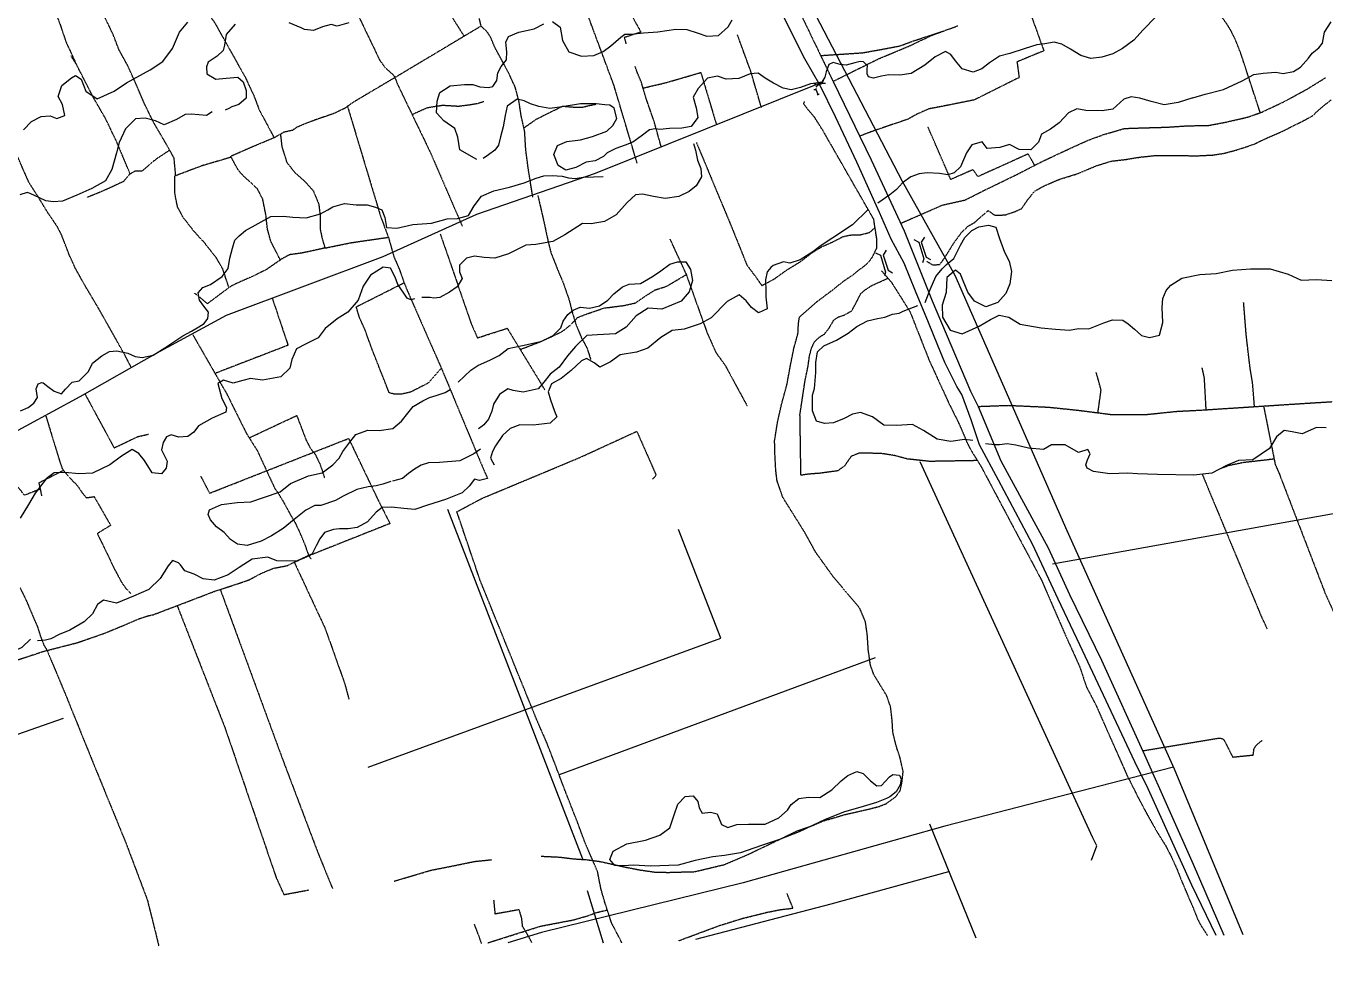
# Model space of a CAD drawing. Header units: inches. Extents: x 656613 to 663183, y 2250019 to 2254699.
# Drawn here: x 660230 to 662149, y 2250042 to 2251417 of the extents above; entities that cross this region are included whole.
import ezdxf

# ---------------------------------------------------------------- set-up
doc = ezdxf.new("R2010")
doc.units = ezdxf.units.IN
doc.header["$MEASUREMENT"] = 0
doc.linetypes.add('DASHED', pattern=[0.75, 0.5, -0.25])

msp = doc.modelspace()

# ---------------------------------------------------------------- linework, layer by layer
at = {"color": 7, "linetype": 'Continuous'}
for p, q in [((661397.29, 2251322.69), (661397.92, 2251324.89)), ((661399.96, 2251316.09), (661402.31, 2251315.93))]:
    msp.add_line(p, q, dxfattribs=at)
at = {"color": 4, "linetype": 'Continuous'}
for p, q in [((661746.78, 2250621.8), (662478.76, 2250753.07)), ((660853.11, 2250702.36), (661052.62, 2250185.45)), ((661485.01, 2250482.77), (661017.81, 2250309.79)), ((660285.15, 2250392.89), (659784.83, 2250218.6)), ((661564.93, 2250237.15), (661633.48, 2250068.45)), ((661059.17, 2250138.53), (661082.91, 2250061.47))]:
    msp.add_line(p, q, dxfattribs=at)
at = {"color": 7, "linetype": 'Continuous'}
for points in [[(663158.35, 2252214.33), (662563.37, 2252426.65), (661906.06, 2252189.46), (661796.02, 2252142.44), (661677.05, 2252087.88), (661487.46, 2251989.6), (661250.44, 2251854.08), (661198.19, 2251823.2), (661372.47, 2251479.92), (661524.65, 2251187.57), (661602.68, 2251048.49), (661767.86, 2250671.06), (661926.8, 2250318.31), (662027.93, 2250073.5)], [(661357.17, 2251415.2), (661333.48, 2251463.61), (661315.4, 2251495.08), (661300.98, 2251521.28), (661288.01, 2251551.82), (661283.52, 2251561.65)], [(661403.62, 2251329.04), (661380.85, 2251368.06), (661357.17, 2251415.2)], [(661394.12, 2251331.9), (661399.46, 2251330.9), (661407.46, 2251334.23), (661408.46, 2251336.9)], [(661397.46, 2251326.23), (661400.12, 2251329.56), (661407.46, 2251332.23), (661411.46, 2251332.23)], [(661422.61, 2251334.9), (661478.85, 2251219), (661527.63, 2251114.03), (661569, 2251010.31), (661625.8, 2250876.94), (661637.13, 2250854.34), (661670.25, 2250773.83), (661740.64, 2250645.4), (661772.13, 2250576.25), (661819.05, 2250479.32), (661882.65, 2250339.16), (661954.89, 2250177.39), (661999.83, 2250072.78)], [(658826.95, 2250041.75), (658945.44, 2250075.38), (659053.58, 2250110.41), (659134.31, 2250137.83), (659329.26, 2250232.26), (659577.52, 2250372.38), (659676.52, 2250443.97), (659783.14, 2250542.97), (659886.71, 2250643.49), (659999.42, 2250708.98), (660150.2, 2250782.09), (660310.13, 2250868.91), (660422.84, 2250932.88), (660526.4, 2250989.23), (660757.91, 2251076.05), (660896.51, 2251138.49), (661071.67, 2251199.42), (661397.61, 2251330.4)], [(661393.99, 2251323.16), (661397.29, 2251322.69), (661399.96, 2251316.09), (661399.17, 2251314.68)], [(661508.38, 2251101.53), (661491.45, 2251140.89), (661457.65, 2251215.56), (661426.27, 2251282.39), (661403.62, 2251329.04)], [(661605.59, 2250883.81), (661587.96, 2250919.36), (661577.63, 2250944.34), (661563.83, 2250978.42), (661544.24, 2251024.86), (661527.79, 2251066.26), (661508.38, 2251101.53)], [(661557.51, 2251104.66), (661552.89, 2251097.27), (661560.27, 2251075.13), (661566.73, 2251071.43)], [(661501.21, 2251085.28), (661496.6, 2251077.89), (661503.98, 2251055.75), (661510.44, 2251052.05)], [(661541.82, 2251100.97), (661549.2, 2251097.27), (661556.58, 2251072.36), (661554.74, 2251066.82)], [(661485.52, 2251081.59), (661492.9, 2251077.89), (661500.29, 2251052.98), (661498.44, 2251047.44)], [(661755.28, 2250569.36), (661717.31, 2250650.57), (661666.9, 2250745.3), (661639.07, 2250797.71), (661626.5, 2250834.6), (661612.91, 2250871.98), (661605.59, 2250883.81)], [(661868.64, 2250329.03), (661787.43, 2250502.03), (661755.28, 2250569.36)], [(661925.53, 2250321.14), (661587.94, 2250233.57), (661289.77, 2250150.09), (660991.93, 2250076.52), (660941.94, 2250061.14)], [(661988.69, 2250072.05), (661952.8, 2250146.68), (661888.38, 2250288.95), (661868.64, 2250329.03)]]:
    msp.add_lwpolyline(points, dxfattribs=at)
at = {"color": 7, "linetype": 'DASHED'}
for points in [[(661133.11, 2251214.06), (661098.85, 2251329.13), (661054.66, 2251448.08), (661002.24, 2251587.22), (660936.4, 2251723.37), (660899.6, 2251794.95), (660861.09, 2251877.92), (660842.72, 2251915.02)], [(660559.35, 2251774.52), (660600.84, 2251684.17), (660651.33, 2251572.14), (660688.68, 2251499.8), (660752.76, 2251366.39), (660760.58, 2251355.58), (660767.29, 2251349.59), (660774.53, 2251342.59), (660779.06, 2251330.72), (660828.1, 2251228.82), (660874.71, 2251121.05)], [(660594.77, 2251697.4), (660420.41, 2251609.63), (660440.3, 2251560.16), (660452.47, 2251531.9), (660460.48, 2251508.91), (660465.35, 2251491.21), (660466.96, 2251486.16), (660485.98, 2251458.76), (660500.64, 2251433.59), (660509.24, 2251421.27), (660554.58, 2251340.19), (660566.98, 2251313.45), (660574.96, 2251292.24), (660582.57, 2251278.39), (660596.74, 2251251.69), (660611.61, 2251260.28), (660624.28, 2251263.01), (660631.07, 2251267.68), (660642.94, 2251272.68)], [(660752.12, 2251652.88), (660769.72, 2251604.36), (660790.79, 2251560.24), (660804, 2251530.98), (660813.06, 2251505.98), (660823.5, 2251489.88), (660834.69, 2251474.81), (660845.96, 2251454.41), (660856.18, 2251436.53), (660861.69, 2251426.45), (660877.54, 2251401.68)], [(660451.42, 2251195.45), (660448.97, 2251221.59), (660436.65, 2251243.5), (660418.59, 2251274.46), (660405.42, 2251301.44), (660392.99, 2251330.45), (660380.32, 2251358.45), (660367.47, 2251381.87), (660359.23, 2251403.33), (660351.84, 2251419.21), (660337.38, 2251447.69), (660362.46, 2251454.15), (660400.13, 2251467.66), (660431.12, 2251484.87), (660457.38, 2251496.43), (660475.03, 2251505.57), (660501.26, 2251519.41), (660529.49, 2251534.81), (660607.32, 2251580.9), (660638.09, 2251601.53)], [(660226.83, 2251553.82), (660234.44, 2251539.71), (660244.21, 2251533.51), (660251.26, 2251522.95), (660255.14, 2251504.21), (660260.3, 2251484.98), (660269.31, 2251449.04), (660279.96, 2251420.75), (660289.86, 2251391.94), (660303.97, 2251361.39), (660296.81, 2251372.48)], [(661088.89, 2251507.4), (661108.55, 2251465.63), (661117.51, 2251447.23), (661125.39, 2251432.11), (661131.42, 2251420.77), (661135.35, 2251414.22), (661138.51, 2251407.92), (661114.22, 2251399.69), (661116.66, 2251390.59)], [(661355.43, 2251474.85), (661422.61, 2251334.9), (661489.99, 2251368.39), (661536.23, 2251387.61), (661567.79, 2251402.8), (661606.99, 2251417.09)], [(661709.1, 2251449.79), (661734.06, 2251380.1), (661694.38, 2251363.78), (661697.56, 2251340.46), (661683.93, 2251333.91), (661631.18, 2251307.49), (661590.35, 2251299.27), (661563.47, 2251294.05), (661546.55, 2251286.44), (661533.44, 2251279.14), (661479.3, 2251260.57), (661461.25, 2251253.72)], [(660979.07, 2251163.51), (660972.73, 2251202.61), (660968.66, 2251233.27), (660966.93, 2251261.43), (660961.99, 2251282.94), (660958.57, 2251305.24), (660953.14, 2251325.98), (660943.9, 2251346.16), (660934.19, 2251364.29), (660922.65, 2251385.71), (660916.82, 2251399.84), (660912.11, 2251407.39), (660902.55, 2251416.64), (660900.07, 2251428.03)], [(662053.78, 2251288.66), (662025.23, 2251375.75), (662017.53, 2251395.44), (662010.94, 2251409.06), (662003.88, 2251420.64), (661992.53, 2251436.18)], [(660902.55, 2251416.64), (660776.36, 2251341.16), (660729.26, 2251313.3), (660713.14, 2251303.67), (660701.32, 2251295.11), (660684.67, 2251287.25), (660671.51, 2251282.74), (660642.94, 2251272.68)], [(661404.26, 2251373.13), (661465.93, 2251377.18), (661495.35, 2251382.44), (661521.48, 2251387.39), (661540.7, 2251394.53), (661585.85, 2251409.39)], [(661316.67, 2251296.54), (661301.27, 2251349.12), (661281.29, 2251403.93)], [(660384.03, 2251198), (660364.66, 2251244.48), (660348.06, 2251279.27), (660329.21, 2251312), (660303.97, 2251361.39)], [(661168.69, 2251238.23), (661157.97, 2251276.42), (661145.96, 2251311.03), (661139.21, 2251334.3), (661133.92, 2251346.66), (661130.19, 2251356.76)], [(661141.88, 2251325.1), (661175.87, 2251333.06), (661227.26, 2251348.03), (661250.47, 2251270.45)], [(661522.69, 2251125.15), (661583.88, 2251151.89), (661617.59, 2251159.5), (661650.9, 2251176.24), (661695.07, 2251197.71), (661731.66, 2251216.53), (661769.03, 2251234.09), (661799.08, 2251247.74), (661822.1, 2251256.2), (661853.25, 2251265.29), (661878.93, 2251266.18), (661915.56, 2251267.22), (661945.04, 2251269.18), (661977.86, 2251269.91), (662002.72, 2251274.59), (662035.68, 2251282.19), (662056.42, 2251289.6), (662088.24, 2251304.55), (662122.79, 2251323.34), (662150, 2251340.25)], [(660705.23, 2251297.94), (660754.07, 2251135.43), (660766.05, 2251103.1), (660773.89, 2251075.29), (660782.09, 2251056.37), (660789.03, 2251036.66), (660793, 2251026.82), (660845.34, 2250907.5), (660903.08, 2250768.7), (660912.07, 2250748.02)], [(660800.55, 2251286.06), (660823.4, 2251296.14), (660845.47, 2251299.77), (660869.4, 2251298.34), (660884.88, 2251300.35), (660896.81, 2251302.3), (660906.42, 2251305.23)], [(660965.84, 2251266.19), (660984.44, 2251279.21), (661006.14, 2251289.94), (661023.04, 2251298.31), (661038.07, 2251297.01), (661051.56, 2251296.7), (661061.95, 2251299.14), (661071.84, 2251301.06), (661072.35, 2251301.07)], [(660991.25, 2250189.38), (661019, 2250188.01), (661038.88, 2250185.5), (661057.98, 2250184.26), (661077.1, 2250181.74), (661101.35, 2250176.51), (661118.2, 2250172.69), (661138.1, 2250168.91), (661159.01, 2250165.92), (661178.86, 2250165.44), (661197.16, 2250165.96), (661218.52, 2250166.52), (661262.35, 2250177.06), (661296.2, 2250191.51), (661351.98, 2250218.21), (661369.64, 2250226.85), (661391.14, 2250234.27), (661407.06, 2250241.1), (661428.57, 2250247.5), (661441.49, 2250251.24), (661460.75, 2250255.59), (661477.22, 2250259.38), (661490.65, 2250262.87), (661501.01, 2250267.09), (661515.09, 2250277.19), (661521.56, 2250285.92), (661524.18, 2250296.87), (661526.18, 2250314.42), (661521.51, 2250335.17), (661515.88, 2250352.35), (661510.98, 2250372.34), (661509.92, 2250390.35), (661507.56, 2250410.12), (661501.42, 2250427.55), (661491.48, 2250443.65), (661483.12, 2250457.24), (661477.79, 2250471.89), (661474.62, 2250494.7), (661473.24, 2250516.26), (661470.37, 2250536.27), (661461.9, 2250556.21), (661422.46, 2250603.11), (661397.2, 2250638.29), (661380.68, 2250668.26), (661363.18, 2250696.19), (661348.28, 2250720.1), (661339.73, 2250745.11), (661337.94, 2250760.82), (661336.84, 2250781.37), (661336.22, 2250803.71), (661340.6, 2250830.94), (661346.28, 2250856.67), (661354.44, 2250886.75), (661359.58, 2250914.5), (661364.75, 2250940.47), (661370.75, 2250962.14), (661371.52, 2250977.14), (661372.89, 2250986.3), (661398.47, 2251009.01), (661421.34, 2251026.11), (661438.41, 2251039.82), (661450.49, 2251047.86), (661461.29, 2251056.4), (661469.33, 2251062.36), (661475.1, 2251067.78), (661480.33, 2251074.45), (661487.22, 2251088.52), (661487.25, 2251102.23), (661484.7, 2251117.94), (661482.7, 2251131.11), (661407.26, 2251262.81), (661395.51, 2251281.43), (661384.08, 2251295.23), (661379.14, 2251301.76), (661380.61, 2251305.08)], [(661560.44, 2251069.24), (661569.81, 2251063.57), (661580.23, 2251064.23), (661586.95, 2251073.22), (661601.08, 2251096.03), (661613.27, 2251112.71), (661622.3, 2251120.97), (661632.38, 2251126.7), (661641.15, 2251134.96), (661648.18, 2251140.39), (661651.68, 2251144), (661661.47, 2251137.03), (661677.24, 2251137.52), (661690.9, 2251142.29), (661701.25, 2251146.76), (661710.45, 2251160.35), (661720.67, 2251172.69), (661733.03, 2251179.73), (661755.76, 2251189.71), (661784.12, 2251198.5), (661812.16, 2251210.34), (661833.94, 2251217.01), (661856.03, 2251219.62), (661876.33, 2251222.97), (661899.2, 2251225.33), (661918.79, 2251225.37), (661939.4, 2251225.16), (661962.05, 2251224.98), (661983.92, 2251226.07), (661999.15, 2251228.32), (662018.66, 2251233.43), (662044.22, 2251241.93), (662065.18, 2251251.89), (662087.17, 2251261.36), (662103.07, 2251269.46), (662115.69, 2251275.74), (662130.07, 2251283.32), (662144.61, 2251296.48), (662158.68, 2251307.86)], [(660385.09, 2250913.07), (660377.8, 2250927.33), (660358.41, 2250962.08), (660335.88, 2251001.86), (660317.04, 2251033.57), (660302.89, 2251059), (660294.18, 2251078.17), (660288.33, 2251093.32), (660283.01, 2251107.2), (660276.18, 2251120.56), (660261.84, 2251141.67), (660248.25, 2251164.07), (660234.67, 2251185.19), (660224.63, 2251207.89), (660217.23, 2251225.05), (660198.5, 2251265.65)], [(660606.07, 2251257.08), (660608.15, 2251238.4), (660615.66, 2251214.9), (660626.83, 2251200.84), (660642.58, 2251186.6), (660654.76, 2251173.07), (660662.72, 2251153.38), (660665.06, 2251135.14), (660664.86, 2251116.35), (660667.89, 2251101.92), (660671.93, 2251088.52), (660710.46, 2251096.45), (660765.55, 2251104.46)], [(661720.55, 2251210.81), (661710.86, 2251227.65), (661636.61, 2251194.06), (661629.57, 2251204.37), (661596.48, 2251189.91), (661562.63, 2251267.88)], [(660606.36, 2251070.09), (660591.91, 2251098.27), (660586.76, 2251117.49), (660584.65, 2251137.51), (660579.94, 2251160.8), (660572.05, 2251176.17), (660556.56, 2251190.42), (660547.77, 2251198.67), (660542.04, 2251206.71), (660542.04, 2251206.71), (660532.59, 2251224.34), (660560.62, 2251236.69), (660597.53, 2251252.14)], [(661220.66, 2251244.61), (661274.87, 2251114.36), (661295.3, 2251063.37), (661308.05, 2251046.29), (661317.43, 2251032.97), (661335.84, 2251042.89), (661353.18, 2251055.33), (661374.59, 2251068.59), (661392.18, 2251082.05), (661406.79, 2251090.9), (661421.94, 2251097.47), (661437.08, 2251105.31), (661448.23, 2251107.76), (661457.39, 2251108.14), (661462.98, 2251108.23), (661476.67, 2251111.47), (661484.59, 2251118.65)], [(660442.46, 2251233.17), (660423.04, 2251220.45), (660411.76, 2251210.89), (660401.22, 2251202.11), (660391.05, 2251201.96), (660382.74, 2251197.26), (660374.26, 2251186.99), (660356.09, 2251178.34), (660338.17, 2251170.46), (660319.98, 2251163.09)], [(660533.4, 2251222.84), (660489.85, 2251210.01), (660449.41, 2251194.69), (660449.79, 2251171.84)], [(660529.42, 2251031.85), (660520.86, 2251057.62), (660511.43, 2251073.99), (660493.25, 2251097.08), (660478.74, 2251112.86), (660462.37, 2251133.95), (660454.24, 2251149.06), (660451.48, 2251161.71), (660449.79, 2251171.84)], [(660986.46, 2251166.42), (660996.44, 2251122.47), (661001.4, 2251099.18), (661005.76, 2251081.73), (661014.79, 2251058.76), (661024.32, 2251036.04), (661032.07, 2251013.81), (661037.23, 2250993.83), (661042.88, 2250975.13), (661051.1, 2250955.19), (661058.43, 2250942.09), (661064.59, 2250923.9)], [(660842.36, 2251109.18), (660887.68, 2250977.43), (660897.19, 2250955.73), (660941.22, 2250969.83), (660987.49, 2250894.09), (660996.65, 2250878.73)], [(660960.35, 2250938.52), (660988.87, 2250949.45), (661010.08, 2250959.16), (661022.44, 2250965.18), (661033.99, 2250974.23), (661038.99, 2250979.39), (661045.25, 2250985.82), (661058.64, 2250991.1), (661084.44, 2250999.85), (661113.89, 2251003.58), (661130.62, 2251007.38), (661146.46, 2251018.28), (661159.55, 2251026.6), (661176.51, 2251031.92), (661205.99, 2251049.37), (661205.99, 2251049.37), (661205.99, 2251049.37), (661181.97, 2251101.57)], [(660671.93, 2251088.52), (660638.23, 2251081.17), (660619.7, 2251078.62), (660608.36, 2251072.61), (660585.47, 2251056.79), (660566.05, 2251047.11), (660550.39, 2251040.28), (660542.32, 2251036.61), (660532.23, 2251031.64), (660498.31, 2251006.26), (660479.49, 2251021.73)], [(661204.95, 2251051.62), (661236.67, 2250962.72), (661249.87, 2250933.46), (661262.89, 2250915.63), (661295.95, 2250854.66)], [(661635.94, 2250774.26), (661565.18, 2250773.02), (661532.56, 2250776.61), (661512.63, 2250781.9), (661494.26, 2250784.68), (661474.41, 2250785.16), (661461.68, 2250785.48), (661449.3, 2250780.47), (661439.36, 2250766.11), (661429.55, 2250759.11), (661402.39, 2250755.42), (661385.37, 2250754.15), (661375.22, 2250752.48), (661374.97, 2250752.48), (661374.68, 2250785.48), (661374.23, 2250812.64), (661373.74, 2250842.6), (661377.64, 2250868.3), (661381.31, 2250892.73), (661385.55, 2250913.1), (661387.83, 2250929.13), (661390.7, 2250940.34), (661395.12, 2250949.8), (661402.38, 2250956.77), (661409.94, 2250961.45), (661416.67, 2250969.92), (661423.84, 2250982.22), (661430.64, 2250986.63), (661438.99, 2250989.29), (661450.33, 2250995.81), (661457.74, 2251009.63), (661463.4, 2251020.88), (661468.41, 2251025.53), (661479.23, 2251032.79), (661503.63, 2251043.9)], [(661494.14, 2251054.85), (661508.92, 2251037.8), (661536.35, 2250994.27), (661564.5, 2250922.82), (661594.05, 2250858.25), (661608.52, 2250829.26), (661620.7, 2250800.75), (661626.74, 2250788.9), (661641.11, 2250766), (661730.65, 2250597.44), (661752.86, 2250546.22), (661768.2, 2250511.15), (661787.21, 2250469.02), (661796.85, 2250439.96), (661811.03, 2250412.75), (661857.01, 2250308.8), (661873.06, 2250276.79), (661886.19, 2250252.1), (661901.65, 2250224.65), (661914.19, 2250204.52), (661923.13, 2250187.13), (661930.79, 2250169.97), (661939.01, 2250149.52), (661946.96, 2250130.6), (661953.3, 2250116.22), (661957.8, 2250105.36), (661961.26, 2250096.27), (661965.99, 2250087.2), (661975.85, 2250072.05)], [(660843.73, 2250911.17), (660824.03, 2250888.65), (660798.56, 2250875.59), (660784.11, 2250872.33), (660773.68, 2250872.68), (660766.78, 2250874.61), (660740.76, 2250940.75), (660730.63, 2250968.79), (660722.71, 2250986.19), (660718.13, 2251001.61), (660788.84, 2251037.2)], [(660594.41, 2251013.26), (660617.34, 2250944.79), (660509.48, 2250903.13)], [(662045.28, 2250854.08), (662042.38, 2250889.68), (662038.7, 2250911.97), (662036.05, 2250934.03), (662033.08, 2250959.89), (662029.23, 2251008.33)], [(660476.69, 2250960.25), (660526.98, 2250872.64), (660555.39, 2250815.42), (660572.11, 2250788.5), (660583.72, 2250763.54), (660593.22, 2250742.86), (660597.96, 2250732.78), (660602.9, 2250725.99), (660611.28, 2250711.9), (660618.36, 2250698.8), (660628.84, 2250680.42), (660635.7, 2250665.54), (660642.05, 2250650.4), (660647.93, 2250633.48), (660651.75, 2250628.43)], [(661973.86, 2250849.41), (661971.27, 2250896.51), (661967.97, 2250911.45)], [(661813.96, 2250844.98), (661818.64, 2250878.54), (661814.03, 2250895.49), (661811.34, 2250904.84)], [(660317.07, 2250873.28), (660360.45, 2250793.03), (660395.52, 2250809.79), (660411.48, 2250813.32)], [(661637.13, 2250854.34), (661681.36, 2250855.97), (661740.94, 2250853.28), (661783.76, 2250848.83), (661833.74, 2250842.45), (661885.13, 2250842.44), (661931.37, 2250847.18), (661966.96, 2250848.96), (662117.19, 2250858.77), (662160.15, 2250861.43)], [(662058.67, 2250854.95), (662075.92, 2250768.53), (662081.74, 2250755.16), (662149.53, 2250578.39), (662181.75, 2250506.74)], [(660259.56, 2250840.17), (660280.71, 2250770.8), (660283.91, 2250761.96), (660293.26, 2250750.42), (660305.93, 2250737.41), (660312.45, 2250727.85), (660319.2, 2250719.32), (660330.87, 2250721.01), (660355.23, 2250678.47), (660335.59, 2250666.51), (660360.61, 2250614.58), (660370.85, 2250595.18), (660377.88, 2250585.13), (660385.13, 2250577.62)], [(660560.04, 2250807.94), (660630.25, 2250840.89), (660644.08, 2250804.53), (660650.38, 2250792.44), (660657.65, 2250783.4), (660664.77, 2250768.53), (660668.78, 2250756.66), (660671.2, 2250748.57)], [(661110.59, 2250061.31), (661095.39, 2250090.62), (661085.75, 2250119.92), (661079.81, 2250140.4), (661077.32, 2250152.8), (661074.81, 2250166.22), (661066.08, 2250186.4), (661055.23, 2250211.89), (661045.12, 2250239.16), (661026.53, 2250286.62), (661011.9, 2250325.5), (660998.88, 2250359.07), (660984.87, 2250390.86), (660900.82, 2250598.06), (660866.85, 2250698.61), (660903.91, 2250718.45), (660961.26, 2250742.39), (661048.16, 2250778.69), (661132.73, 2250817.5), (661161.28, 2250752.41), (661155.77, 2250747)], [(660488.3, 2250751.23), (660501.43, 2250726.04), (660706.86, 2250806.97), (660749.54, 2250717.72), (660767.95, 2250681.18), (660647.93, 2250633.48)], [(662074.33, 2250776.47), (662028.04, 2250771.14), (662006.99, 2250766.77), (661995.1, 2250762.28)], [(660285.72, 2250759.72), (660249.16, 2250741.15), (660253.29, 2250722.17)], [(660251.15, 2250732), (660228.1, 2250723.07), (660213.57, 2250740.63), (660164.57, 2250716.35)], [(661968.27, 2250753.5), (662055.97, 2250542.24), (662063.88, 2250525.6)], [(660418.05, 2250546.28), (660508.67, 2250580.94), (660542.81, 2250592.1), (660560.26, 2250598.19), (660577.91, 2250607.58), (660595.59, 2250614.95), (660616.63, 2250619.06), (660623.94, 2250622.98), (660647.93, 2250633.48)], [(660626.5, 2250624.1), (660672.35, 2250525.69), (660701.16, 2250444.37), (660707.39, 2250421.1)], [(660221.61, 2250585.92), (660230.57, 2250567.51), (660239.32, 2250546.56), (660247, 2250528.89), (660251.84, 2250513.72), (660256.36, 2250502.1), (660261.34, 2250493.54), (660174.63, 2250465)], [(660517.19, 2250583.72), (660608.09, 2250335.89), (660662.35, 2250192.24), (660683.02, 2250141.77)], [(660261.34, 2250493.54), (660305.38, 2250504.89), (660344.05, 2250518.2), (660370.55, 2250529.02), (660397.81, 2250540.63), (660410.96, 2250544.9), (660417.8, 2250546.27), (660418.05, 2250546.28)], [(660453.54, 2250559.85), (660524.22, 2250379.1), (660599.86, 2250157.58), (660611.2, 2250132.61), (660648.22, 2250139.49)], [(660261.34, 2250493.54), (660290.28, 2250424.19), (660323.96, 2250340.66), (660377.5, 2250209.69), (660409.42, 2250124.87), (660422.22, 2250073.94), (660426.31, 2250056.43)], [(661880.31, 2250345.22), (661993.76, 2250364.11), (661998.35, 2250362.9), (662000.69, 2250360.4), (662013.05, 2250335.95), (662043.28, 2250338.92), (662044.65, 2250348.34), (662048.12, 2250353.72), (662056.41, 2250360.44)], [(660774.15, 2250152.48), (660828.06, 2250168.49), (660859.74, 2250174.79), (660892.95, 2250181.62), (660918.59, 2250184.27)], [(660977.59, 2250061.75), (660969.72, 2250076.11), (660963.98, 2250085.42), (660962.49, 2250098.34), (660960.08, 2250105.92), (660958.73, 2250110.22), (660923.48, 2250103.87), (660921.62, 2250124.41)], [(661194.51, 2250064.38), (661254.68, 2250086.83), (661288.09, 2250097.21), (661324.82, 2250106.37), (661345.36, 2250110.48), (661358.82, 2250111.94), (661363.38, 2250112.77), (661354.64, 2250133.97)], [(660912.56, 2250061.33), (660990.93, 2250086.06), (661038.85, 2250095.13), (661061.12, 2250101.54), (661073.01, 2250106.03), (661089.05, 2250109.88)], [(660903.35, 2250060.17), (660896.95, 2250077.85), (660892.71, 2250088.7)]]:
    msp.add_lwpolyline(points, dxfattribs=at)
at = {"color": 1, "linetype": 'Continuous'}
for points in [[(661899.65, 2251430.28), (661880.62, 2251411.21), (661867.13, 2251396.03), (661850.28, 2251383.59), (661835.91, 2251375.51), (661819.71, 2251370.7), (661803.45, 2251368.93), (661788.62, 2251373.03), (661773.46, 2251382.46), (661760.61, 2251389.89), (661749.36, 2251393.03), (661735.66, 2251390.54), (661735.67, 2251390.29), (661735.67, 2251390.29), (661723.73, 2251389.1), (661706.51, 2251383.76), (661683.74, 2251376.06), (661668.54, 2251372.03), (661653.94, 2251362.42), (661642.64, 2251353.37), (661629.49, 2251348.6), (661613.38, 2251353.45), (661603.51, 2251365.49), (661596.49, 2251374.78), (661588.53, 2251378.98), (661573.4, 2251371.14), (661558.08, 2251358.73), (661538.18, 2251346.75), (661521.18, 2251343.97), (661504.88, 2251344.74), (661493.98, 2251342.55), (661482.32, 2251339.59), (661475.17, 2251341.51), (661473.05, 2251346.31), (661473.2, 2251352.91), (661473.37, 2251357.99), (661467.42, 2251363.75), (661462.58, 2251364.18), (661462.58, 2251364.18), (661454.98, 2251362.29), (661442.06, 2251358.8), (661433.14, 2251359.94), (661422.65, 2251363.09), (661416.35, 2251359.69), (661412.46, 2251348.97), (661410.55, 2251341.07), (661406.09, 2251333.64), (661397.21, 2251332.24), (661389.08, 2251331.36), (661374.67, 2251325.82), (661360.74, 2251322.57), (661349, 2251324.68), (661334.37, 2251332.08), (661322.29, 2251339.78), (661311.74, 2251346.99), (661300.3, 2251346.31), (661283.63, 2251339.21), (661264.57, 2251338.17), (661251.77, 2251342.8), (661237.32, 2251339.8), (661223.32, 2251324.61), (661215.9, 2251311.81), (661220.24, 2251295.87), (661222.76, 2251281.44), (661213.06, 2251268.09), (661199.37, 2251265.6), (661181.06, 2251265.08), (661166.58, 2251263.6), (661159.69, 2251264.77), (661151.58, 2251263.13), (661139.26, 2251254.06), (661126.94, 2251245.24), (661115.32, 2251240.76), (661101.66, 2251235.73), (661088.8, 2251229.2), (661083.54, 2251223.79), (661071.19, 2251217.26), (661057.99, 2251215.54), (661042.6, 2251207.7), (661027.66, 2251203.42), (661016.61, 2251210.62), (661010.23, 2251226.77), (661015.36, 2251240.05), (661029.25, 2251246.1), (661049.56, 2251248.43), (661067.03, 2251253.51), (661088.52, 2251261.44), (661088.52, 2251261.44), (661097.03, 2251269.94), (661102.96, 2251280.19), (661099.16, 2251295.11), (661092.98, 2251299.59), (661085.33, 2251300.24), (661072.59, 2251301.83), (661049.45, 2251301.49), (661022.29, 2251297.54), (661004.28, 2251294.74), (660987.69, 2251297.79), (660975.41, 2251301.93), (660966.19, 2251306.11), (660955.97, 2251308.5), (660941.13, 2251298.38), (660938.05, 2251284.62), (660935.28, 2251267.57), (660931.2, 2251252.78), (660928.35, 2251240.55), (660922.87, 2251233.36), (660913.58, 2251226.37), (660905.78, 2251220.93)], [(660226.51, 2251263.27), (660238.26, 2251275.63), (660252.38, 2251282.94), (660265.84, 2251283.9), (660275.82, 2251279.98), (660287.44, 2251284.72), (660284.13, 2251300.67), (660277.57, 2251312.51), (660283.15, 2251328.84), (660297.46, 2251340.22), (660303.25, 2251343.6), (660311.73, 2251338.4), (660318.39, 2251320.47), (660335.36, 2251309.29), (660360.35, 2251320.58), (660378.46, 2251332.78), (660413.74, 2251351.83), (660432.35, 2251364.54), (660446.53, 2251383.79), (660457.07, 2251407.56), (660469.54, 2251422.72)], [(660539.28, 2251419.43), (660526.05, 2251404.26), (660523.26, 2251388.47), (660521.36, 2251380.57), (660512.59, 2251372.32), (660499.26, 2251363.49), (660497.09, 2251356.61), (660497.26, 2251346.2), (660510.61, 2251338.27), (660526.1, 2251339.77), (660543.37, 2251341.29), (660550.87, 2251334.29), (660555.4, 2251321.41), (660555.59, 2251309.99), (660544.56, 2251300.68), (660534.18, 2251297.23), (660529.9, 2251294.63), (660524.35, 2251292.26)], [(660707.37, 2251421.65), (660690.16, 2251416.57), (660680.96, 2251419.23), (660668.04, 2251415.74), (660655.16, 2251410.22), (660641.66, 2251411.54), (660636.53, 2251414.26), (660619.11, 2251421.62)], [(660896.14, 2251219.26), (660871.23, 2251233.88), (660868.13, 2251252.37), (660863.84, 2251265.51), (660847.38, 2251276.44), (660836.75, 2251288.47), (660837.49, 2251305.49), (660841.6, 2251318.25), (660856.69, 2251328.37), (660878.03, 2251330.46), (660890.24, 2251330.39), (660900.72, 2251326.99), (660913.72, 2251325.65), (660919.8, 2251327.27), (660926.01, 2251335.99), (660927.35, 2251347.44), (660932.28, 2251356.9), (660940, 2251366.67), (660940.57, 2251378.86), (660939.06, 2251393.06), (660942.99, 2251401.24), (660958.15, 2251407.56), (660981.22, 2251412.47), (660995.34, 2251420.04)], [(661008, 2251423.53), (661019.58, 2251415.32), (661022.96, 2251395.56), (661032.4, 2251378.43), (661051.08, 2251372.11), (661069.12, 2251373.13), (661082.76, 2251379.17), (661094.07, 2251387.46), (661109.12, 2251400.38), (661114.9, 2251404.53), (661124.56, 2251404.92), (661142.34, 2251406.71), (661163.94, 2251408.3), (661190.08, 2251411.98), (661206.62, 2251411.72), (661221.72, 2251406.61), (661236.3, 2251401.74), (661253.32, 2251402.75), (661267.87, 2251415.66), (661273.55, 2251426.16)], [(661954.03, 2251310.7), (661972.52, 2251316.05), (661999.38, 2251322.8), (662027.16, 2251335.65), (662044.31, 2251345.3), (662058.02, 2251347.28), (662076.83, 2251348.31), (662087.55, 2251346.69), (662102.77, 2251349.46), (662113.1, 2251355.96), (662125.1, 2251369.09), (662130.32, 2251376.53), (662140.37, 2251384.55), (662145.6, 2251391.23), (662148.9, 2251407.53), (662158.57, 2251422.91)], [(661954.03, 2251310.7), (661932.26, 2251303.78), (661911.71, 2251300.18), (661892.54, 2251305.23), (661875.92, 2251310.32), (661862.91, 2251311.91), (661852.02, 2251308.7), (661835.73, 2251293.98), (661820.25, 2251291.22), (661796.32, 2251291.88), (661782.8, 2251294.22), (661770.42, 2251288.45), (661756.67, 2251273.78), (661744.1, 2251264.2), (661730.74, 2251256.89), (661726.1, 2251245.14), (661714.83, 2251233.8), (661697.78, 2251234.06), (661683.16, 2251241.47), (661669.24, 2251236.94), (661650.43, 2251235.91), (661642.89, 2251245.7), (661627.44, 2251241.16), (661620, 2251229.37), (661610.93, 2251208.66), (661601.41, 2251199.64), (661592.29, 2251196.96), (661579.8, 2251198.81), (661561.72, 2251199.56), (661549.78, 2251198.12), (661537.64, 2251193.88), (661525.32, 2251185.06), (661516.33, 2251175.03), (661506.28, 2251167.01), (661488.59, 2251154.88)], [(660505.31, 2251289.95), (660505.31, 2251289.95), (660496.75, 2251284.5), (660474.09, 2251286.45), (660465.19, 2251286.06), (660452.6, 2251278.52), (660434.17, 2251270.63), (660421.6, 2251276.79), (660406.02, 2251280.63), (660391.8, 2251279.66), (660377.3, 2251264.72), (660367.71, 2251244.52), (660363.9, 2251229.23), (660356.93, 2251204.76), (660347.8, 2251187.87), (660327.64, 2251176.65), (660305.42, 2251166.68), (660283.95, 2251157.99), (660271, 2251156.78), (660259.54, 2251158.14), (660250.3, 2251162.83), (660236.46, 2251169.23), (660232.12, 2251170.43), (660220.99, 2251166.97)], [(661216.62, 2251242.9), (661219.49, 2251233.14), (661222.53, 2251218.21), (661227.31, 2251206.34), (661228.03, 2251193.66), (661220.11, 2251180.34), (661209.81, 2251172.06), (661194.92, 2251164.73), (661174.62, 2251161.9), (661157.27, 2251164.94), (661140.94, 2251168.26), (661130.77, 2251167.35), (661118.5, 2251156), (661102.01, 2251137.73), (661084.87, 2251127.83), (661065.35, 2251124.24), (661052.37, 2251124.56), (661026.44, 2251108.18), (661008.8, 2251098.02), (660983.69, 2251093.59), (660968.7, 2251092.61), (660942.96, 2251079.79), (660922.72, 2251073.66), (660906.93, 2251074.44), (660892.66, 2251076.27), (660881.26, 2251073.56), (660870.74, 2251063.25), (660870.91, 2251053.1), (660874.38, 2251043.25), (660867.21, 2251030.95), (660855.89, 2251023.42), (660841.78, 2251015.35), (660832.63, 2251014.45), (660827.28, 2251015.39), (660814.98, 2251015.23)], [(660222.22, 2250847.88), (660233.33, 2250852.61), (660241.61, 2250859.08), (660247.06, 2250867.54), (660245.33, 2250880.2), (660248.26, 2250887.61), (660253.81, 2250889.97), (660255.61, 2250889.24), (660262.56, 2250884.01), (660271.58, 2250876.78), (660282.58, 2250872.88), (660288.31, 2250879.82), (660298.31, 2250890.12), (660308.96, 2250892.3), (660322.72, 2250905.96), (660328.61, 2250918.48), (660342.17, 2250929.34), (660353.51, 2250935.6), (660364.42, 2250936.78), (660380.5, 2250933.2), (660391.52, 2250928.29), (660401.71, 2250926.91), (660418.19, 2250929.95), (660435.56, 2250941.12), (660461.97, 2250958.77), (660474.83, 2250965.55), (660485.4, 2250972.06), (660493.2, 2250976.99), (660498.93, 2250984.44), (660500.04, 2250993.85), (660493.03, 2251002.63), (660486.53, 2251011.42), (660484.57, 2251022.31), (660491.31, 2251030.03), (660502.67, 2251034.76), (660520.03, 2251046.44), (660528.98, 2251058.5), (660531.53, 2251073.52), (660535.1, 2251088.55), (660538.72, 2251100.03), (660544.97, 2251106.72), (660554.51, 2251114.22), (660592.06, 2251135.34), (660610.87, 2251135.61), (660624.63, 2251134.29), (660644.23, 2251133.31), (660665.24, 2251139.2), (660676.08, 2251144.95), (660683.39, 2251149.37), (660700.6, 2251154.19), (660717.93, 2251152.16), (660734.46, 2251152.4), (660746.73, 2251148.77), (660755.7, 2251144.84), (660760.21, 2251133.48), (660762.74, 2251118.8), (660778.02, 2251117.75), (660801.58, 2251123.43), (660829.53, 2251125.1), (660852.32, 2251131.53), (660867.57, 2251132.26), (660884.03, 2251136.82), (660892.19, 2251150.9), (660903.4, 2251165.29), (660921.33, 2251173.17), (660944.64, 2251178.59), (660966.16, 2251184.74), (660983.85, 2251191.86), (660995.24, 2251195.32), (661007.69, 2251196.01), (661022.21, 2251194.96), (661031.66, 2251192.3), (661041.35, 2251191.18), (661053.27, 2251193.38), (661068.52, 2251193.86), (661082.96, 2251194.45)], [(661474.48, 2251145.47), (661451.54, 2251123.04), (661422.1, 2251103.56), (661404.99, 2251092.14), (661392.67, 2251082.82), (661374.04, 2251070.87), (661358.86, 2251066.07), (661349.16, 2251067.96), (661334.24, 2251062.67), (661330.47, 2251059.82), (661328.73, 2251057.51), (661325.49, 2251053.14), (661322.88, 2251041.68), (661323.16, 2251024.67), (661323.3, 2251016.29), (661324.46, 2251007.42), (661325.37, 2250998.81), (661312.49, 2250992.78), (661302.19, 2251000.5), (661294.14, 2251010.54), (661283.82, 2251019.27), (661265.92, 2251009.36), (661242.41, 2250985.15), (661226.27, 2250976.28), (661202.49, 2250968.57), (661184.71, 2250966.53), (661168.09, 2250956.14), (661148.76, 2250940.62), (661132.33, 2250934.54), (661108.23, 2250930.63), (661093.89, 2250920.52), (661078, 2250912.42), (661069.76, 2250918.65), (661058.46, 2250925.34), (661050.88, 2250921.92), (661035.61, 2250907.23), (661021.04, 2250895.84), (661006.43, 2250887.51), (661001.53, 2250875.76), (661005.04, 2250863.87), (661011.16, 2250847.46), (661014.61, 2250838.88), (661004.84, 2250829.6), (660979.71, 2250826.44), (660959.6, 2250827.16), (660945.45, 2250821.62), (660934.17, 2250811.56), (660924, 2250795.92), (660919.56, 2250787.73), (660916.41, 2250777.78), (660921.78, 2250768.05)], [(661558.61, 2251007.99), (661566.08, 2251027.21), (661574.41, 2251046.63), (661583.65, 2251057.68), (661590.16, 2251064.13), (661600.95, 2251072.92), (661610.8, 2251092.87), (661617.49, 2251103.89), (661627.74, 2251114.7), (661638.09, 2251119.93), (661652.29, 2251122.42), (661663.28, 2251119.54), (661668.65, 2251102.6), (661676.11, 2251082.4), (661682.68, 2251069.29), (661686.5, 2251053.6), (661684, 2251035.53), (661677.87, 2251021.48), (661665.88, 2251007.85), (661648.17, 2251001.75), (661631.5, 2251010.14), (661621.87, 2251023.2), (661614.98, 2251039.86), (661611, 2251049.96), (661603.27, 2251055.68), (661590.73, 2251044.84), (661589.56, 2251022.98), (661584.02, 2251004.11), (661584.31, 2250986.34), (661595.57, 2250966.95), (661613.46, 2250961.88), (661638.47, 2250973.16), (661655.35, 2250983.06), (661667.97, 2250989.09), (661682.52, 2250986.25), (661698.98, 2250975.83), (661730.11, 2250970.44), (661751.26, 2250968.72), (661772.14, 2250967.25), (661785.08, 2250969.47), (661800.35, 2250969.18), (661822.6, 2250977.89), (661835.51, 2250982.14), (661850.53, 2250981.85), (661858.5, 2250976.63), (661868.05, 2250968.65), (661878.12, 2250959.4), (661890.13, 2250956.27), (661904.83, 2250959.79), (661909.61, 2250978.65), (661908.74, 2251000.73), (661910.05, 2251013.95), (661914.69, 2251025.96), (661921.69, 2251033.68), (661937.8, 2251043.82), (661964.43, 2251049.54), (661988.83, 2251050.91), (662012.93, 2251055.58), (662039.61, 2251058), (662068.62, 2251057.92), (662094.96, 2251049.93), (662114.2, 2251041.06), (662136.83, 2251041.9), (662159.75, 2251040.71)], [(660868.91, 2250890.42), (660887.55, 2250908.11), (660897.87, 2250914.87), (660916.55, 2250923.26), (660929.17, 2250929.54), (660942.73, 2250939.89), (660951.86, 2250941.8), (660966.05, 2250945.06), (660992.41, 2250950.78), (661009.31, 2250959.4), (661020.57, 2250970.48), (661023.72, 2250980.18), (661030.93, 2250990.18), (661038.46, 2250996.64), (661048.81, 2251000.86), (661049.57, 2251001.12), (661062.82, 2250999.79), (661077.52, 2251003.31), (661089.85, 2251011.61), (661098.6, 2251020.88), (661111.65, 2251031.23), (661121.51, 2251034.93), (661138.03, 2251036.18), (661155.92, 2251046.35), (661168.25, 2251054.65), (661181.31, 2251064.49), (661192.7, 2251068.21), (661204.92, 2251067.89), (661212.22, 2251056.82), (661215.03, 2251040.61), (661210.23, 2251023.53), (661198.24, 2251009.9), (661169.69, 2250998.31), (661149.31, 2250999.79), (661131.95, 2250988.36), (661116.71, 2250971.38), (661101.35, 2250961.76), (661074.67, 2250960.36), (661058.91, 2250959.36), (661041.89, 2250942.87), (661030.16, 2250928.98), (661017.71, 2250912.55), (661004.66, 2250901.95), (660995.44, 2250890.39), (660986.7, 2250880.36), (660964.65, 2250875.47), (660949.86, 2250877.79), (660941.93, 2250880.47), (660929.86, 2250872.17), (660920.95, 2250857.57), (660918.32, 2250847.12), (660913.68, 2250835.38), (660906.7, 2250827.15), (660903.93, 2250825.33), (660898.84, 2250821.14)], [(660804.36, 2251013.56), (660798.59, 2251012.18), (660793.46, 2251014.64), (660788.51, 2251021.68), (660779.65, 2251034.75), (660775.4, 2251045.61), (660768.56, 2251058.96), (660757.86, 2251060.33), (660738.98, 2251048.37), (660728.57, 2251031.97), (660721.03, 2251011.3), (660705.8, 2250993.81), (660689.94, 2250983.68), (660672.38, 2250969.46), (660661.92, 2250955.85), (660644.01, 2250946.95), (660629.89, 2250939.39), (660623.03, 2250923.8), (660619.93, 2250911.06), (660606.92, 2250898.18), (660579.79, 2250892.96), (660561.94, 2250895.74), (660550.8, 2250892.79), (660536.37, 2250888.77), (660521.8, 2250893.38), (660513.49, 2250888.43), (660519.71, 2250865.93), (660526.29, 2250852.83), (660525.64, 2250845.71), (660505.19, 2250837.03), (660485.03, 2250825.82), (660478.32, 2250816.33), (660469.52, 2250810.11), (660456.06, 2250808.9), (660444.56, 2250812.28), (660437.74, 2250809.39), (660432.79, 2250800.94), (660430.43, 2250789.99), (660438.85, 2250773.36), (660437.24, 2250763.18), (660430.51, 2250754.45), (660416.75, 2250756.28), (660405.26, 2250774.39), (660396.69, 2250784.93), (660387.19, 2250790.88), (660371.33, 2250780.75), (660354, 2250767.81), (660328.52, 2250755.5), (660308.44, 2250754.7), (660288.07, 2250756.69), (660272.05, 2250756.2), (660259.99, 2250747.4), (660243.56, 2250726.34), (660233.67, 2250709.19), (660221.8, 2250688.96)], [(661629.07, 2250804.13), (661616.81, 2250805.26), (661596.5, 2250802.43), (661576.6, 2250805.94), (661556.28, 2250818.85), (661539.86, 2250827.5), (661516.22, 2250826.14), (661497.64, 2250826.63), (661480.65, 2250838.82), (661463.24, 2250845.42), (661451.58, 2250842.97), (661438.97, 2250836.44), (661423.3, 2250829.86), (661410.09, 2250828.91), (661398.07, 2250832.79), (661392.22, 2250847.69), (661392.35, 2250870.8), (661395.24, 2250880.74), (661397.39, 2250904.39), (661397.15, 2250919.36), (661399.43, 2250935.14), (661408.95, 2250943.91), (661427.64, 2250952.31), (661444.77, 2250962.72), (661457.84, 2250972.56), (661473.73, 2250980.66), (661488.17, 2250984.43), (661499.33, 2250986.37), (661510.2, 2250990.84), (661520.36, 2250992.01), (661526.15, 2250995.39), (661548.09, 2251003.56)], [(660769.21, 2250743.14), (660757.32, 2250739.41), (660747.44, 2250736.73), (660735.76, 2250735.55), (660719.04, 2250731.49), (660698.6, 2250721.8), (660687.52, 2250715.29), (660666.02, 2250707.87), (660656.87, 2250707.74), (660643.5, 2250701.2), (660626.19, 2250686.98), (660610.12, 2250674.06), (660592.76, 2250663.14), (660577.88, 2250655.06), (660556.88, 2250648.91), (660542.61, 2250650.48), (660532.57, 2250657.7), (660522.99, 2250667.96), (660511.41, 2250676.43), (660502.59, 2250686.71), (660499.4, 2250694.78), (660501.07, 2250701.66), (660519, 2250709.54), (660542.35, 2250712.16), (660562.17, 2250713.47), (660581.14, 2250719.58), (660605.92, 2250728.32), (660620.98, 2250740.22), (660647.49, 2250751.78), (660667.76, 2250756.39), (660683.59, 2250768.04), (660692.84, 2250777.82), (660698.28, 2250787.55), (660708.48, 2250801.41), (660717.45, 2250812.71), (660735.39, 2250819.32), (660752.19, 2250818.8), (660772.24, 2250821.63), (660785.03, 2250832.48), (660794.49, 2250844.55), (660802.22, 2250854.31), (660816.32, 2250862.64), (660826.42, 2250867.36), (660836.29, 2250870.55), (660846.41, 2250873.75), (660849.7, 2250874.81), (660856.94, 2250879.62)], [(662151.12, 2250822.7), (662137.11, 2250823), (662115.89, 2250814.06), (662101.08, 2250816.64), (662089.09, 2250819), (662077.8, 2250809.19), (662067.39, 2250792.28), (662042.98, 2250775.16), (662021.62, 2250774.34), (662003.68, 2250766.97), (661982.23, 2250755.74), (661955.57, 2250752.56), (661901.86, 2250753.55), (661872.33, 2250754.65), (661858.32, 2250755.46), (661831.36, 2250754.81), (661807.39, 2250758.27), (661797.89, 2250762.96), (661796.28, 2250768.01), (661798.71, 2250775.41), (661802.38, 2250784.35), (661799.22, 2250790.65), (661785.04, 2250786.38), (661765.52, 2250797.53), (661745.17, 2250797.48), (661733.32, 2250790.45), (661711.15, 2250792.67), (661692.51, 2250796.97), (661679.76, 2250798.81), (661668.33, 2250797.63), (661661.45, 2250797.79), (661647.75, 2250799.2)], [(660901.9, 2250791.3), (660891.89, 2250784.03), (660870.95, 2250773.82), (660841.23, 2250771.61), (660824.7, 2250771.12), (660814.08, 2250767.41), (660804.26, 2250761.42), (660795.21, 2250755.2), (660786.43, 2250747.71), (660771.74, 2250743.94)], [(660912.07, 2250748.02), (660900.42, 2250745.05), (660892.76, 2250746.97), (660884.79, 2250736.45), (660874.53, 2250726.4), (660850.02, 2250716.65), (660823.2, 2250708.13), (660804.74, 2250702.02), (660788.44, 2250703.31), (660770.09, 2250705.33), (660756.61, 2250705.13), (660747.32, 2250698.14), (660734.84, 2250683.74), (660719.46, 2250675.39), (660706.02, 2250673.17), (660693.3, 2250673.24), (660684.67, 2250672.35), (660671.26, 2250667.84), (660664.55, 2250658.35), (660659.62, 2250649.39), (660652.97, 2250636.35), (660630, 2250625.6), (660601, 2250625.94), (660587.43, 2250631.33), (660564.59, 2250628.71), (660544.96, 2250616.24), (660528.86, 2250605.6), (660508.14, 2250597.43), (660491.83, 2250599.22), (660478.75, 2250606.14), (660464.93, 2250611.52), (660458.68, 2250620.32), (660455.32, 2250623.32), (660446.88, 2250626.49), (660440.39, 2250618.78), (660428.5, 2250599.83), (660411.47, 2250583.84), (660389.26, 2250573.87), (660363.75, 2250563.34), (660344.6, 2250568.14), (660335.81, 2250561.42), (660328.66, 2250547.86), (660316.14, 2250535.75), (660294.99, 2250523.51), (660279.07, 2250517.18), (660266.71, 2250510.91), (660259.12, 2250508.52), (660247.12, 2250507.85)], [(660236.8, 2250510.29), (660224.21, 2250498.11), (660195.95, 2250484.75), (660168.45, 2250486.89), (660150.86, 2250489.68), (660138.1, 2250477.31), (660119.8, 2250461.06), (660095.14, 2250460.95), (660071.67, 2250465.43), (660054.28, 2250456.3), (660039.73, 2250444.66), (660027.07, 2250441.18), (660015.76, 2250437.98)], [(661486.74, 2250268.66), (661461.93, 2250261.19), (661439.64, 2250255.03), (661410.83, 2250243.69), (661372.72, 2250225.37), (661343.39, 2250214.28), (661318.6, 2250205.8), (661305.45, 2250201.29), (661285.98, 2250194.41), (661262.13, 2250190.26), (661244.87, 2250188.23), (661218.76, 2250183.03), (661193.94, 2250176.32), (661153.01, 2250174.72), (661127.55, 2250176.12), (661113.07, 2250175.15), (661100.09, 2250175.73), (661092.57, 2250184.5), (661097.96, 2250196.77), (661118.13, 2250207.47), (661145.25, 2250213.19), (661166.5, 2250220.61), (661181.33, 2250231.48), (661187.63, 2250250.36), (661193.47, 2250266.19), (661203.97, 2250277.51), (661216.16, 2250278.7), (661222.91, 2250270.42), (661224.84, 2250261.05), (661229.31, 2250252.74), (661241.74, 2250254.45), (661251.2, 2250251.79), (661257.56, 2250236.14), (661267.3, 2250231.71), (661280.45, 2250236.47), (661297.49, 2250236.72), (661322.16, 2250236.82), (661342.36, 2250246.25), (661355.4, 2250257.36), (661360.86, 2250265.82), (661371.91, 2250274.61), (661386.12, 2250276.59), (661403.17, 2250276.08), (661420.79, 2250287.5), (661434.82, 2250300.91), (661444.35, 2250308.92), (661457.74, 2250314.7), (661467.2, 2250311.53), (661477.81, 2250300.77), (661487.34, 2250293.55), (661494.21, 2250293.65), (661499.45, 2250299.81), (661505.96, 2250306.51), (661510.73, 2250310.39), (661520.67, 2250309.26), (661523.05, 2250303.2), (661521.92, 2250295.06), (661515.73, 2250284.56), (661506.44, 2250277.07), (661501.4, 2250274.45), (661486.74, 2250268.66)]]:
    msp.add_lwpolyline(points, dxfattribs=at)
at = {"color": 4, "linetype": 'Continuous'}
for points in [[(661804.38, 2250183.38), (661812.42, 2250204.57), (661806.37, 2250216.41), (661551.45, 2250772.31)], [(660735.5, 2250321.24), (661256.58, 2250511.59), (661194.4, 2250672.41)], [(661592.96, 2250166.45), (661419.25, 2250118.4), (661219.41, 2250066.01)]]:
    msp.add_lwpolyline(points, dxfattribs=at)

doc.saveas('drawing.dxf')
